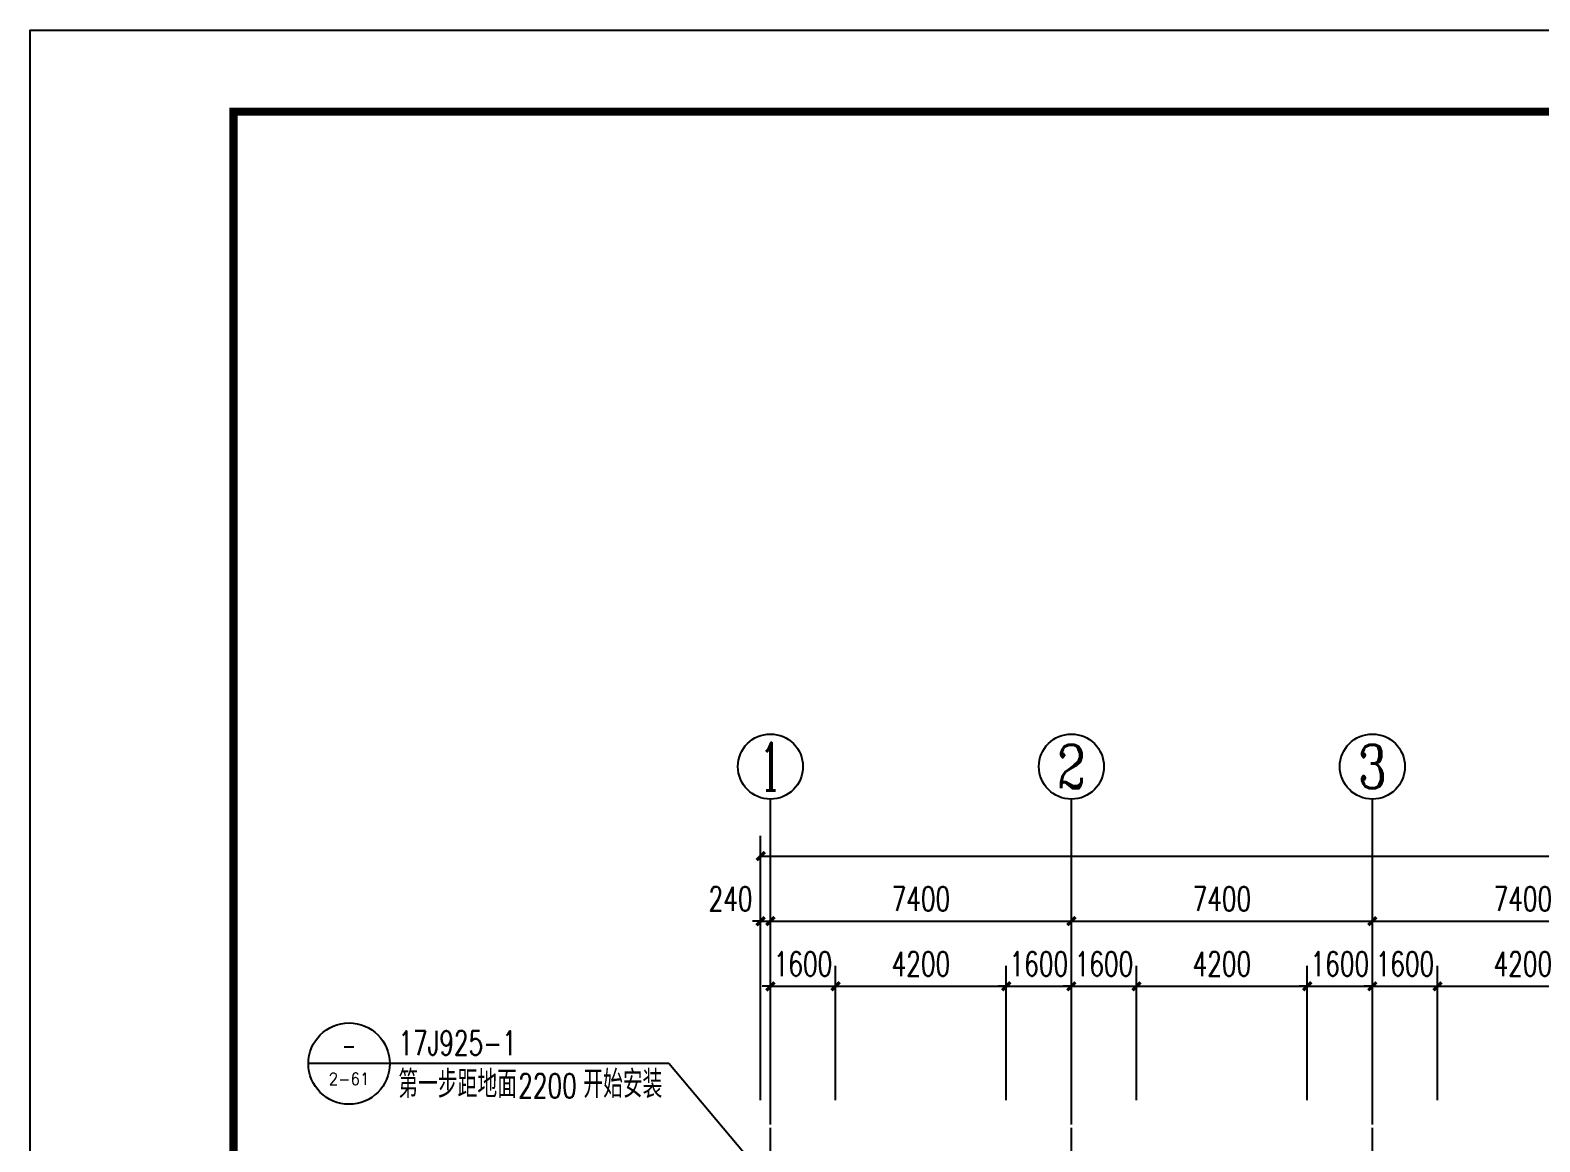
# Model space of a CAD drawing. Extents: x 13276711 to 13543385, y -848943 to -68012.
# Drawn here: x 13328185 to 13365302, y -351365 to -324043 of the extents above; entities that cross this region are included whole.
import ezdxf
from ezdxf.enums import TextEntityAlignment as Align

# ---------------------------------------------------------------- set-up
doc = ezdxf.new("R2010")
doc.units = 0
doc.header["$LTSCALE"] = 1000
doc.header["$MEASUREMENT"] = 0
doc.linetypes.add('DOTE', pattern=[2.42, 2, -0.2, 0.02, -0.2])
for name, color, linetype in [('AXIS', 3, 'Continuous'), ('AXIS_TEXT', 7, 'Continuous'), ('DIM_LEAD', 3, 'Continuous'), ('DOTE', 1, 'DOTE'), ('PUB_DIM', 3, 'Continuous'), ('PUB_TEXT', 7, 'Continuous'), ('TK', 4, 'Continuous')]:
    doc.layers.add(name, color=color, linetype=linetype)
doc.styles.add('_TCH_AXIS', font='COMPLEX', dxfattribs={"bigfont": 'GBCBIG'})
doc.styles.add('_TCH_DIM', font='SIMPLEX', dxfattribs={"bigfont": 'GBCBIG'})
doc.styles.add('_TCH_DIM_T3', font='SIMPLEX', dxfattribs={"width": 0.705882, "bigfont": 'GBCBIG'})
doc.styles.add('COMPLEX', font='COMPLEX')
doc.dimstyles.new('_TCH_ARCH&&200', dxfattribs={"dimtxt": 595, "dimasz": 200, "dimexe": 500, "dimexo": 600, "dimgap": 252.5, "dimtad": 1, "dimdec": 0, "dimzin": 0, "dimdsep": 46, "dimtxsty": '_TCH_DIM_T3', "dimblk": 'ARCHTICK', "dimcen": 0.09, "dimclrt": 7, "dimazin": 2, "dimtfac": 1, "dimtdec": 0, "dimtix": 1, "dimtmove": 2, "dimatfit": 3, "dimfxl": 0, "dimtolj": 1, "dimtzin": 0, "dimarcsym": 0})

# ---------------------------------------------------------------- blocks, each defined once
blk = doc.blocks.new('GeYuanFrame_77864667', base_point=(20.09, 4.53))
at = {"layer": 'TK'}
blk.add_lwpolyline([(20.09, 4.53), (20.09, 598.53), (1071.09, 598.53), (1071.09, 4.53)], close=True, dxfattribs=at)
at = {"layer": 'TK', "const_width": 1}
blk.add_lwpolyline([(45.09, 588.53), (1061.09, 588.53), (1061.09, 14.53), (45.09, 14.53)], close=True, dxfattribs=at)
blk = doc.blocks.new('_AXISO')
blk.add_circle((0, 0), 0.5)
at = {"layer": 'AXIS_TEXT', "style": 'COMPLEX', "width": 1.041667}
blk.add_attdef('A', text='', height=0.56, dxfattribs=at).set_placement((-0.25, -0.28), (0.25, -0.28), align=Align.FIT)
blk = doc.blocks.new('_ArchTick')
at = {"color": 0, "linetype": 'ByBlock', "const_width": 0.4}
blk.add_lwpolyline([(-0.5, -0.5), (0.5, 0.5)], dxfattribs=at)
blk = doc.blocks.new('*D208')
at = {"layer": 'AXIS', "color": 0, "lineweight": -2}
for p, q in [((13346145, -350343), (13346145, -343843)), ((13509425, -350343), (13509425, -343843)), ((13346145, -344343), (13509425, -344343))]:
    blk.add_line(p, q, dxfattribs=at)
at = {"layer": 'Defpoints', "color": 0}
for p in [(13509425, -344343), (13346145, -350943), (13509425, -350943)]:
    blk.add_point(p, dxfattribs=at)
at = {"layer": 'AXIS', "color": 0, "lineweight": -2, "xscale": 200, "yscale": 200, "zscale": 200, "rotation": 180}
blk.add_blockref('_ArchTick', (13346145, -344343), dxfattribs=at)
at = {"layer": 'AXIS', "color": 0, "lineweight": -2, "xscale": 200, "yscale": 200, "zscale": 200}
blk.add_blockref('_ArchTick', (13509425, -344343), dxfattribs=at)
at = {"layer": 'AXIS', "color": 7, "insert": (13427785, -343793), "char_height": 595, "attachment_point": 5, "style": '_TCH_DIM_T3'}
blk.add_mtext('\\A1;163280', dxfattribs=at)
blk = doc.blocks.new('*D209')
at = {"layer": 'AXIS', "color": 0, "lineweight": -2}
for p, q in [((13346145, -350343), (13346145, -345443)), ((13346385, -350343), (13346385, -345443)), ((13346145, -345943), (13345945, -345943)), ((13346145, -345943), (13346385, -345943)), ((13346385, -345943), (13346585, -345943))]:
    blk.add_line(p, q, dxfattribs=at)
at = {"layer": 'Defpoints', "color": 0}
for p in [(13346385, -345943), (13346145, -350943), (13346385, -350943)]:
    blk.add_point(p, dxfattribs=at)
at = {"layer": 'AXIS', "color": 0, "lineweight": -2, "xscale": 200, "yscale": 200, "zscale": 200}
blk.add_blockref('_ArchTick', (13346145, -345943), dxfattribs=at)
at = {"layer": 'AXIS', "color": 0, "lineweight": -2, "xscale": 200, "yscale": 200, "zscale": 200, "rotation": 180}
blk.add_blockref('_ArchTick', (13346385, -345943), dxfattribs=at)
at = {"layer": 'AXIS', "color": 7, "insert": (13345405, -345393), "char_height": 595, "attachment_point": 5, "style": '_TCH_DIM_T3'}
blk.add_mtext('\\A1;240', dxfattribs=at)
blk = doc.blocks.new('*D210')
at = {"layer": 'AXIS', "color": 0, "lineweight": -2}
for p, q in [((13346385, -350343), (13346385, -345443)), ((13353785, -350343), (13353785, -345443)), ((13346385, -345943), (13353785, -345943))]:
    blk.add_line(p, q, dxfattribs=at)
at = {"layer": 'Defpoints', "color": 0}
for p in [(13353785, -345943), (13346385, -350943), (13353785, -350943)]:
    blk.add_point(p, dxfattribs=at)
at = {"layer": 'AXIS', "color": 0, "lineweight": -2, "xscale": 200, "yscale": 200, "zscale": 200, "rotation": 180}
blk.add_blockref('_ArchTick', (13346385, -345943), dxfattribs=at)
at = {"layer": 'AXIS', "color": 0, "lineweight": -2, "xscale": 200, "yscale": 200, "zscale": 200}
blk.add_blockref('_ArchTick', (13353785, -345943), dxfattribs=at)
at = {"layer": 'AXIS', "color": 7, "insert": (13350085, -345393), "char_height": 595, "attachment_point": 5, "style": '_TCH_DIM_T3'}
blk.add_mtext('\\A1;7400', dxfattribs=at)
blk = doc.blocks.new('*D211')
at = {"layer": 'AXIS', "color": 0, "lineweight": -2}
for p, q in [((13353785, -350343), (13353785, -345443)), ((13361185, -350343), (13361185, -345443)), ((13353785, -345943), (13361185, -345943))]:
    blk.add_line(p, q, dxfattribs=at)
at = {"layer": 'Defpoints', "color": 0}
for p in [(13361185, -345943), (13353785, -350943), (13361185, -350943)]:
    blk.add_point(p, dxfattribs=at)
at = {"layer": 'AXIS', "color": 0, "lineweight": -2, "xscale": 200, "yscale": 200, "zscale": 200, "rotation": 180}
blk.add_blockref('_ArchTick', (13353785, -345943), dxfattribs=at)
at = {"layer": 'AXIS', "color": 0, "lineweight": -2, "xscale": 200, "yscale": 200, "zscale": 200}
blk.add_blockref('_ArchTick', (13361185, -345943), dxfattribs=at)
at = {"layer": 'AXIS', "color": 7, "insert": (13357485, -345393), "char_height": 595, "attachment_point": 5, "style": '_TCH_DIM_T3'}
blk.add_mtext('\\A1;7400', dxfattribs=at)
blk = doc.blocks.new('*D212')
at = {"layer": 'AXIS', "color": 0, "lineweight": -2}
for p, q in [((13361185, -350343), (13361185, -345443)), ((13368585, -350343), (13368585, -345443)), ((13361185, -345943), (13368585, -345943))]:
    blk.add_line(p, q, dxfattribs=at)
at = {"layer": 'Defpoints', "color": 0}
for p in [(13368585, -345943), (13361185, -350943), (13368585, -350943)]:
    blk.add_point(p, dxfattribs=at)
at = {"layer": 'AXIS', "color": 0, "lineweight": -2, "xscale": 200, "yscale": 200, "zscale": 200, "rotation": 180}
blk.add_blockref('_ArchTick', (13361185, -345943), dxfattribs=at)
at = {"layer": 'AXIS', "color": 0, "lineweight": -2, "xscale": 200, "yscale": 200, "zscale": 200}
blk.add_blockref('_ArchTick', (13368585, -345943), dxfattribs=at)
at = {"layer": 'AXIS', "color": 7, "insert": (13364885, -345393), "char_height": 595, "attachment_point": 5, "style": '_TCH_DIM_T3'}
blk.add_mtext('\\A1;7400', dxfattribs=at)
blk = doc.blocks.new('*D618')
at = {"layer": 'Defpoints', "color": 0}
for p in [(13347985, -347543), (13346385, -350943), (13347985, -350943)]:
    blk.add_point(p, dxfattribs=at)
at = {"layer": 'PUB_DIM', "color": 0, "lineweight": -2}
for p, q in [((13346385, -350343), (13346385, -347043)), ((13347985, -350343), (13347985, -347043)), ((13346385, -347543), (13346185, -347543)), ((13346385, -347543), (13347985, -347543)), ((13347985, -347543), (13348185, -347543))]:
    blk.add_line(p, q, dxfattribs=at)
at = {"layer": 'PUB_DIM', "color": 0, "lineweight": -2, "xscale": 200, "yscale": 200, "zscale": 200}
blk.add_blockref('_ArchTick', (13346385, -347543), dxfattribs=at)
at = {"layer": 'PUB_DIM', "color": 0, "lineweight": -2, "xscale": 200, "yscale": 200, "zscale": 200, "rotation": 180}
blk.add_blockref('_ArchTick', (13347985, -347543), dxfattribs=at)
at = {"layer": 'PUB_DIM', "color": 7, "insert": (13347185, -346993), "char_height": 595, "attachment_point": 5, "style": '_TCH_DIM_T3'}
blk.add_mtext('\\A1;1600', dxfattribs=at)
blk = doc.blocks.new('*D619')
at = {"layer": 'Defpoints', "color": 0}
for p in [(13352185, -347543), (13347985, -350943), (13352185, -350943)]:
    blk.add_point(p, dxfattribs=at)
at = {"layer": 'PUB_DIM', "color": 0, "lineweight": -2}
for p, q in [((13347985, -350343), (13347985, -347043)), ((13352185, -350343), (13352185, -347043)), ((13347985, -347543), (13352185, -347543))]:
    blk.add_line(p, q, dxfattribs=at)
at = {"layer": 'PUB_DIM', "color": 0, "lineweight": -2, "xscale": 200, "yscale": 200, "zscale": 200, "rotation": 180}
blk.add_blockref('_ArchTick', (13347985, -347543), dxfattribs=at)
at = {"layer": 'PUB_DIM', "color": 0, "lineweight": -2, "xscale": 200, "yscale": 200, "zscale": 200}
blk.add_blockref('_ArchTick', (13352185, -347543), dxfattribs=at)
at = {"layer": 'PUB_DIM', "color": 7, "insert": (13350085, -346993), "char_height": 595, "attachment_point": 5, "style": '_TCH_DIM_T3'}
blk.add_mtext('\\A1;4200', dxfattribs=at)
blk = doc.blocks.new('*D620')
at = {"layer": 'Defpoints', "color": 0}
for p in [(13353785, -347543), (13352185, -350943), (13353785, -350943)]:
    blk.add_point(p, dxfattribs=at)
at = {"layer": 'PUB_DIM', "color": 0, "lineweight": -2}
for p, q in [((13352185, -350343), (13352185, -347043)), ((13353785, -350343), (13353785, -347043)), ((13352185, -347543), (13351985, -347543)), ((13352185, -347543), (13353785, -347543)), ((13353785, -347543), (13353985, -347543))]:
    blk.add_line(p, q, dxfattribs=at)
at = {"layer": 'PUB_DIM', "color": 0, "lineweight": -2, "xscale": 200, "yscale": 200, "zscale": 200}
blk.add_blockref('_ArchTick', (13352185, -347543), dxfattribs=at)
at = {"layer": 'PUB_DIM', "color": 0, "lineweight": -2, "xscale": 200, "yscale": 200, "zscale": 200, "rotation": 180}
blk.add_blockref('_ArchTick', (13353785, -347543), dxfattribs=at)
at = {"layer": 'PUB_DIM', "color": 7, "insert": (13352985, -346993), "char_height": 595, "attachment_point": 5, "style": '_TCH_DIM_T3'}
blk.add_mtext('\\A1;1600', dxfattribs=at)
blk = doc.blocks.new('*D621')
at = {"layer": 'Defpoints', "color": 0}
for p in [(13355385, -347543), (13353785, -350943), (13355385, -350943)]:
    blk.add_point(p, dxfattribs=at)
at = {"layer": 'PUB_DIM', "color": 0, "lineweight": -2}
for p, q in [((13353785, -350343), (13353785, -347043)), ((13355385, -350343), (13355385, -347043)), ((13353785, -347543), (13353585, -347543)), ((13353785, -347543), (13355385, -347543)), ((13355385, -347543), (13355585, -347543))]:
    blk.add_line(p, q, dxfattribs=at)
at = {"layer": 'PUB_DIM', "color": 0, "lineweight": -2, "xscale": 200, "yscale": 200, "zscale": 200}
blk.add_blockref('_ArchTick', (13353785, -347543), dxfattribs=at)
at = {"layer": 'PUB_DIM', "color": 0, "lineweight": -2, "xscale": 200, "yscale": 200, "zscale": 200, "rotation": 180}
blk.add_blockref('_ArchTick', (13355385, -347543), dxfattribs=at)
at = {"layer": 'PUB_DIM', "color": 7, "insert": (13354585, -346993), "char_height": 595, "attachment_point": 5, "style": '_TCH_DIM_T3'}
blk.add_mtext('\\A1;1600', dxfattribs=at)
blk = doc.blocks.new('*D622')
at = {"layer": 'Defpoints', "color": 0}
for p in [(13359585, -347543), (13355385, -350943), (13359585, -350943)]:
    blk.add_point(p, dxfattribs=at)
at = {"layer": 'PUB_DIM', "color": 0, "lineweight": -2}
for p, q in [((13355385, -350343), (13355385, -347043)), ((13359585, -350343), (13359585, -347043)), ((13355385, -347543), (13359585, -347543))]:
    blk.add_line(p, q, dxfattribs=at)
at = {"layer": 'PUB_DIM', "color": 0, "lineweight": -2, "xscale": 200, "yscale": 200, "zscale": 200, "rotation": 180}
blk.add_blockref('_ArchTick', (13355385, -347543), dxfattribs=at)
at = {"layer": 'PUB_DIM', "color": 0, "lineweight": -2, "xscale": 200, "yscale": 200, "zscale": 200}
blk.add_blockref('_ArchTick', (13359585, -347543), dxfattribs=at)
at = {"layer": 'PUB_DIM', "color": 7, "insert": (13357485, -346993), "char_height": 595, "attachment_point": 5, "style": '_TCH_DIM_T3'}
blk.add_mtext('\\A1;4200', dxfattribs=at)
blk = doc.blocks.new('*D623')
at = {"layer": 'Defpoints', "color": 0}
for p in [(13361185, -347543), (13359585, -350943), (13361185, -350943)]:
    blk.add_point(p, dxfattribs=at)
at = {"layer": 'PUB_DIM', "color": 0, "lineweight": -2}
for p, q in [((13359585, -350343), (13359585, -347043)), ((13361185, -350343), (13361185, -347043)), ((13359585, -347543), (13359385, -347543)), ((13359585, -347543), (13361185, -347543)), ((13361185, -347543), (13361385, -347543))]:
    blk.add_line(p, q, dxfattribs=at)
at = {"layer": 'PUB_DIM', "color": 0, "lineweight": -2, "xscale": 200, "yscale": 200, "zscale": 200}
blk.add_blockref('_ArchTick', (13359585, -347543), dxfattribs=at)
at = {"layer": 'PUB_DIM', "color": 0, "lineweight": -2, "xscale": 200, "yscale": 200, "zscale": 200, "rotation": 180}
blk.add_blockref('_ArchTick', (13361185, -347543), dxfattribs=at)
at = {"layer": 'PUB_DIM', "color": 7, "insert": (13360385, -346993), "char_height": 595, "attachment_point": 5, "style": '_TCH_DIM_T3'}
blk.add_mtext('\\A1;1600', dxfattribs=at)
blk = doc.blocks.new('*D624')
at = {"layer": 'Defpoints', "color": 0}
for p in [(13362785, -347543), (13361185, -350943), (13362785, -350943)]:
    blk.add_point(p, dxfattribs=at)
at = {"layer": 'PUB_DIM', "color": 0, "lineweight": -2}
for p, q in [((13361185, -350343), (13361185, -347043)), ((13362785, -350343), (13362785, -347043)), ((13361185, -347543), (13360985, -347543)), ((13361185, -347543), (13362785, -347543)), ((13362785, -347543), (13362985, -347543))]:
    blk.add_line(p, q, dxfattribs=at)
at = {"layer": 'PUB_DIM', "color": 0, "lineweight": -2, "xscale": 200, "yscale": 200, "zscale": 200}
blk.add_blockref('_ArchTick', (13361185, -347543), dxfattribs=at)
at = {"layer": 'PUB_DIM', "color": 0, "lineweight": -2, "xscale": 200, "yscale": 200, "zscale": 200, "rotation": 180}
blk.add_blockref('_ArchTick', (13362785, -347543), dxfattribs=at)
at = {"layer": 'PUB_DIM', "color": 7, "insert": (13361985, -346993), "char_height": 595, "attachment_point": 5, "style": '_TCH_DIM_T3'}
blk.add_mtext('\\A1;1600', dxfattribs=at)
blk = doc.blocks.new('*D625')
at = {"layer": 'Defpoints', "color": 0}
for p in [(13366985, -347543), (13362785, -350943), (13366985, -350943)]:
    blk.add_point(p, dxfattribs=at)
at = {"layer": 'PUB_DIM', "color": 0, "lineweight": -2}
for p, q in [((13362785, -350343), (13362785, -347043)), ((13366985, -350343), (13366985, -347043)), ((13362785, -347543), (13366985, -347543))]:
    blk.add_line(p, q, dxfattribs=at)
at = {"layer": 'PUB_DIM', "color": 0, "lineweight": -2, "xscale": 200, "yscale": 200, "zscale": 200, "rotation": 180}
blk.add_blockref('_ArchTick', (13362785, -347543), dxfattribs=at)
at = {"layer": 'PUB_DIM', "color": 0, "lineweight": -2, "xscale": 200, "yscale": 200, "zscale": 200}
blk.add_blockref('_ArchTick', (13366985, -347543), dxfattribs=at)
at = {"layer": 'PUB_DIM', "color": 7, "insert": (13364885, -346993), "char_height": 595, "attachment_point": 5, "style": '_TCH_DIM_T3'}
blk.add_mtext('\\A1;4200', dxfattribs=at)

msp = doc.modelspace()

# ---------------------------------------------------------------- linework, layer by layer
at = {"layer": 'AXIS'}
for p, q in [((13346384.8, -350943.1), (13346384.8, -342943.1)), ((13353784.8, -350943.1), (13353784.8, -342943.1)), ((13361184.8, -350943.1), (13361184.8, -342943.1))]:
    msp.add_line(p, q, dxfattribs=at)
at = {"layer": 'DIM_LEAD'}
for p, q in [((13337025.3, -349443.1), (13335025.3, -349443.1)), ((13343884.8, -349443.1), (13337025.3, -349443.1)), ((13346543.2, -352597.6), (13343884.8, -349443.1))]:
    msp.add_line(p, q, dxfattribs=at)
msp.add_circle((13336025.3, -349443.1), 1000, dxfattribs=at)
at = {"layer": 'DOTE'}
for p, q in [((13346384.8, -415943.1), (13346384.8, -350943.1)), ((13353784.8, -415943.1), (13353784.8, -350943.1)), ((13361184.8, -415943.1), (13361184.8, -350943.1))]:
    msp.add_line(p, q, dxfattribs=at)

# ---------------------------------------------------------------- block references
at = {"xscale": 200, "yscale": 200, "zscale": 200}
msp.add_blockref('GeYuanFrame_77864667', (13328184.8, -442843.1), dxfattribs=at)
at = {"layer": 'AXIS'}
ref = msp.add_blockref('_AXISO', (13346384.8, -342143.1), dxfattribs=dict(at, xscale=1600, yscale=1600, zscale=1600))
ref.add_attrib('A', '1', dxfattribs={"layer": 'AXIS_TEXT', "ltscale": 0.5, "height": 1176.5, "style": '_TCH_AXIS'}).set_placement((13346132.7, -342731.3), (13346637, -342731.3), align=Align.FIT)
ref = msp.add_blockref('_AXISO', (13353784.8, -342143.1), dxfattribs=dict(at, xscale=1600, yscale=1600, zscale=1600))
ref.add_attrib('A', '2', dxfattribs={"layer": 'AXIS_TEXT', "ltscale": 0.5, "height": 1065, "style": '_TCH_AXIS'}).set_placement((13353429.8, -342675.6), (13354139.9, -342675.6), align=Align.FIT)
ref = msp.add_blockref('_AXISO', (13361184.8, -342143.1), dxfattribs=dict(at, xscale=1600, yscale=1600, zscale=1600))
ref.add_attrib('A', '3', dxfattribs={"layer": 'AXIS_TEXT', "ltscale": 0.5, "height": 1065, "style": '_TCH_AXIS'}).set_placement((13360829.8, -342675.6), (13361539.9, -342675.6), align=Align.FIT)

# ---------------------------------------------------------------- texts
at = {"layer": 'PUB_TEXT', "style": '_TCH_DIM', "width": 0.705882}
for s, p in [('17J925-1', (13337235.3, -349233.1)), ('2200', (13340184.2, -350286.1))]:
    msp.add_text(s, height=595, dxfattribs=at).set_placement(p)
at = {"layer": 'PUB_TEXT', "style": '_TCH_DIM', "width": 0.777778}
msp.add_text('-', height=522, dxfattribs=at).set_placement((13335851.3, -349258), (13336199.3, -349258), align=Align.FIT)
at = {"layer": 'PUB_TEXT', "style": '_TCH_DIM'}
for s, p in [('第一步距地面', (13337235.3, -350286.1)), ('开始安装', (13341784.2, -350286.1))]:
    msp.add_text(s, height=675.18, dxfattribs=at).set_placement(p)
msp.add_text('2-61', height=297.49, dxfattribs=at).set_placement((13335522.4, -349967.3), (13336528.2, -349967.3), align=Align.FIT)

# ---------------------------------------------------------------- dimensions: what is measured, and where the dimension line sits
at = {"layer": 'AXIS'}
for p1, p2, distance, text, picture, middle in [((13346144.8, -350943.1), (13509424.8, -350943.1), 6600, '163280', '*D208', (13427784.8, -343793.1)), ((13346384.8, -350943.1), (13353784.8, -350943.1), 5000, '7400', '*D210', (13350084.8, -345393.1)), ((13353784.8, -350943.1), (13361184.8, -350943.1), 5000, '7400', '*D211', (13357484.8, -345393.1)), ((13361184.8, -350943.1), (13368584.8, -350943.1), 5000, '7400', '*D212', (13364884.8, -345393.1))]:
    dim = msp.add_aligned_dim(p1=p1, p2=p2, distance=distance, text=text, dimstyle='_TCH_ARCH&&200', dxfattribs=at)
    dim.commit()
    dim.dimension.update_dxf_attribs({"geometry": picture, "text_midpoint": middle})
dim = msp.add_linear_dim(base=(13346384.8, -345943.1), p1=(13346144.8, -350943.1), p2=(13346384.8, -350943.1), angle=0, text='240', dimstyle='_TCH_ARCH&&200', dxfattribs=at)
dim.commit()
dim.dimension.update_dxf_attribs({"geometry": '*D209', "text_midpoint": (13345404.8, -345393.1), "dimtype": 161})
at = {"layer": 'PUB_DIM'}
for p1, p2, text, picture, middle in [((13346384.8, -350943.1), (13347984.8, -350943.1), '1600', '*D618', (13347184.8, -346993.1)), ((13347984.8, -350943.1), (13352184.8, -350943.1), '4200', '*D619', (13350084.8, -346993.1)), ((13352184.8, -350943.1), (13353784.8, -350943.1), '1600', '*D620', (13352984.8, -346993.1)), ((13353784.8, -350943.1), (13355384.8, -350943.1), '1600', '*D621', (13354584.8, -346993.1)), ((13355384.8, -350943.1), (13359584.8, -350943.1), '4200', '*D622', (13357484.8, -346993.1)), ((13359584.8, -350943.1), (13361184.8, -350943.1), '1600', '*D623', (13360384.8, -346993.1)), ((13361184.8, -350943.1), (13362784.8, -350943.1), '1600', '*D624', (13361984.8, -346993.1)), ((13362784.8, -350943.1), (13366984.8, -350943.1), '4200', '*D625', (13364884.8, -346993.1))]:
    dim = msp.add_aligned_dim(p1=p1, p2=p2, distance=3400, text=text, dimstyle='_TCH_ARCH&&200', dxfattribs=at)
    dim.commit()
    dim.dimension.update_dxf_attribs({"geometry": picture, "text_midpoint": middle})

doc.saveas('drawing.dxf')
